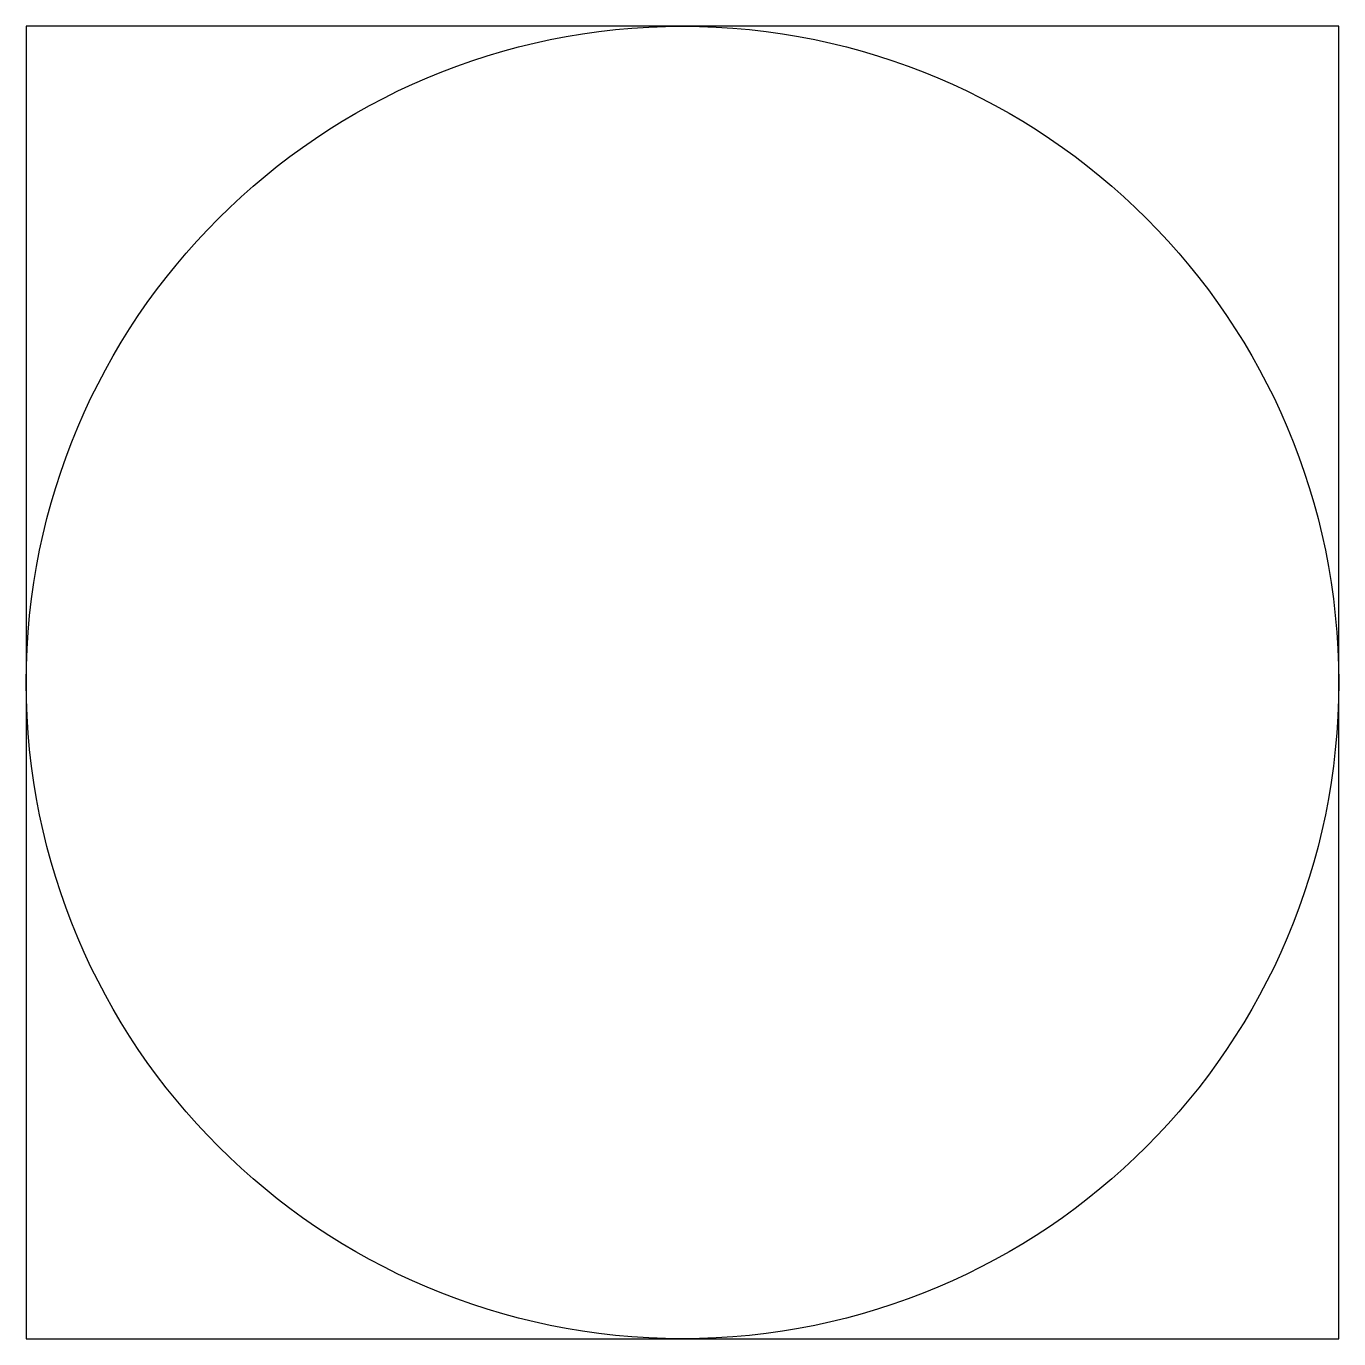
# Model space of a CAD drawing. Header units: millimetres. Extents: x 2.3 to 22.3, y 1.8 to 21.8.
import ezdxf

# ---------------------------------------------------------------- set-up
doc = ezdxf.new("R2010")
doc.units = ezdxf.units.MM
doc.header["$MEASUREMENT"] = 0
doc.layers.add('Default', color=1, linetype='Continuous', true_color=0xff0000)

msp = doc.modelspace()

# ---------------------------------------------------------------- linework, layer by layer
at = {"layer": 'Default'}
for p, q in [((22.308, 21.816), (2.308, 21.816)), ((2.308, 21.816), (2.308, 1.816)), ((22.308, 1.816), (22.308, 21.816)), ((2.308, 1.816), (22.308, 1.816))]:
    msp.add_line(p, q, dxfattribs=at)
msp.add_circle((12.308, 11.816), 10, dxfattribs=at)

doc.saveas('drawing.dxf')
